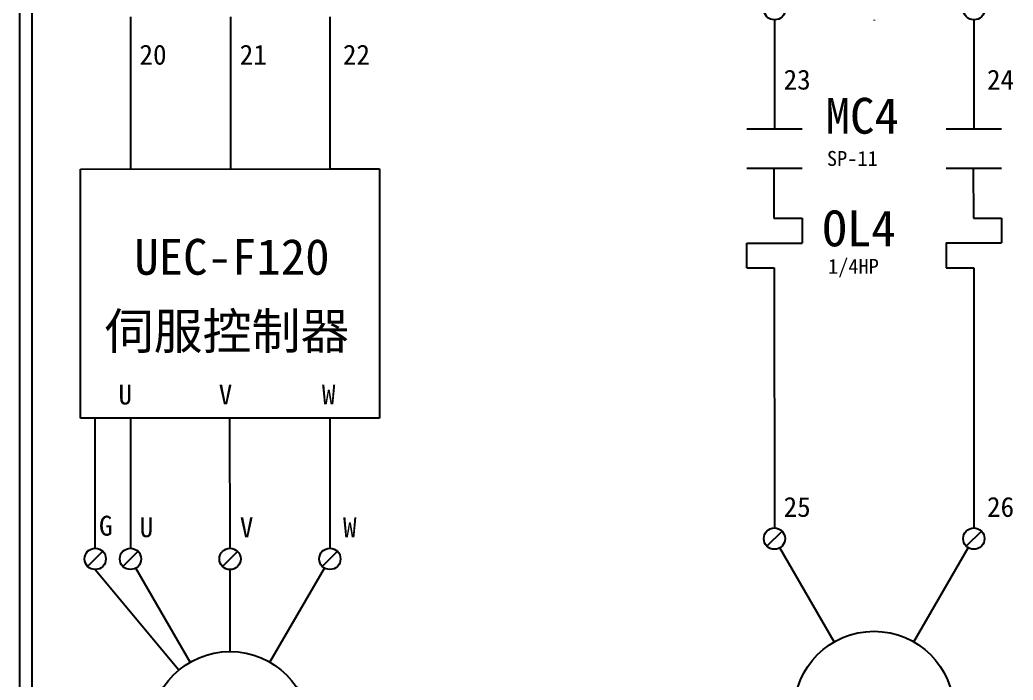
# Model space of a CAD drawing. Extents: x 10 to 297, y 3 to 207.
# Drawn here: x 10 to 109.6, y 44.1 to 110.4 of the extents above; entities that cross this region are included whole.
import ezdxf

# ---------------------------------------------------------------- set-up
doc = ezdxf.new("R2010")
doc.units = 0
doc.layers.get('0').update_dxf_attribs({"linetype": 'CONTINUOUS'})
doc.layers.add('圖框層', color=7, linetype='CONTINUOUS')
doc.layers.add('標尺寸層', color=3, linetype='CONTINUOUS')
doc.styles.add('STSL', font='kaiu.ttf')

msp = doc.modelspace()

# ---------------------------------------------------------------- linework, layer by layer
for p, q in [((105.652, 95.501), (105.654, 90.507)), ((41.093, 70.429), (41.098, 57.361)), ((86.46, 59.077), (84.945, 57.562)), ((106.46, 59.077), (104.945, 57.562)), ((18.314, 57.047), (16.8, 55.532)), ((21.855, 57.047), (20.34, 55.532)), ((31.84, 57.043), (30.326, 55.529)), ((41.855, 57.047), (40.34, 55.532)), ((91.691, 47.947), (86.238, 57.392)), ((99.691, 47.947), (105.15, 57.402)), ((27.086, 45.917), (21.633, 55.362)), ((35.086, 45.917), (40.545, 55.372))]:
    msp.add_line(p, q)
for centre, radius in [((85.708, 111.475), 1.071), ((105.708, 111.475), 1.071), ((85.703, 58.319), 1.071), ((105.703, 58.319), 1.071), ((17.557, 56.29), 1.071), ((21.098, 56.29), 1.071), ((31.083, 56.286), 1.071), ((41.098, 56.29), 1.071), ((95.691, 41.019), 8), ((31.086, 38.989), 8)]:
    msp.add_circle(centre, radius)
at = {"layer": '圖框層', "color": 7}
for p, q in [((10, 3), (10, 206.969)), ((11.25, 4.25), (11.25, 205.719))]:
    msp.add_line(p, q, dxfattribs=at)
at = {"layer": '標尺寸層', "color": 7}
for p, q in [((21.083, 110.701), (21.086, 95.424)), ((31.116, 110.705), (31.121, 95.427)), ((41.083, 110.708), (41.088, 95.431)), ((85.708, 110.404), (85.708, 110.339)), ((85.708, 110.339), (85.708, 99.474)), ((95.708, 110.404), (95.708, 110.339)), ((105.708, 110.404), (105.708, 110.339)), ((105.708, 110.339), (105.708, 99.474)), ((82.924, 99.474), (88.492, 99.474)), ((102.924, 99.474), (108.492, 99.474)), ((16.092, 95.422), (41.083, 95.431)), ((16.092, 70.422), (16.092, 95.422)), ((41.083, 95.431), (46.083, 95.431)), ((46.083, 95.431), (46.083, 70.431)), ((82.924, 95.501), (88.492, 95.501)), ((85.652, 95.501), (85.654, 90.501)), ((102.924, 95.501), (108.492, 95.501)), ((85.654, 90.501), (88.492, 90.501)), ((88.492, 90.501), (88.492, 88.001)), ((105.654, 90.507), (108.492, 90.507)), ((108.492, 90.507), (108.492, 88.007)), ((82.924, 88.001), (88.492, 88.001)), ((82.924, 85.501), (82.924, 88.001)), ((102.924, 88.007), (108.492, 88.007)), ((102.924, 88.007), (102.924, 85.507)), ((82.924, 85.501), (85.688, 85.501)), ((85.688, 85.501), (85.702, 59.39)), ((102.924, 85.507), (105.688, 85.508)), ((105.688, 85.508), (105.703, 59.39)), ((21.092, 70.422), (16.092, 70.422)), ((17.557, 57.361), (17.557, 70.422)), ((46.083, 70.431), (21.092, 70.422)), ((21.093, 70.422), (21.098, 57.361)), ((31.083, 57.357), (31.078, 70.426)), ((17.557, 55.219), (25.964, 45.134)), ((31.086, 46.989), (31.083, 55.215))]:
    msp.add_line(p, q, dxfattribs=at)

# ---------------------------------------------------------------- texts
at = {"layer": '圖框層', "color": 4, "style": 'STSL'}
for s, height, p in [('20', 2, (21.999, 105.911)), ('21', 2, (32.055, 105.911)), ('22', 2, (42.407, 105.911)), ('23', 2, (86.617, 103.403)), ('24', 2, (107.025, 103.403)), ('MC4', 3.6, (90.833, 98.973)), ('SP-11', 1.5, (90.961, 95.739)), ('OL4', 3.6, (90.512, 87.667)), ('UEC-F120', 3.6, (21.48, 84.815)), ('1/4HP', 1.5, (91.072, 84.908)), ('伺服控制器', 3.6, (18.511, 77.355)), ('U', 2, (19.893, 71.792)), ('V', 2, (29.949, 71.792)), ('W', 2, (40.301, 71.792)), ('25', 2, (86.617, 60.508)), ('26', 2, (107.025, 60.508)), ('G', 2, (17.938, 58.621)), ('U', 2, (22.012, 58.468)), ('V', 2, (32.068, 58.468)), ('W', 2, (42.42, 58.468))]:
    msp.add_text(s, height=height, dxfattribs=at).set_placement(p)

doc.saveas('drawing.dxf')
